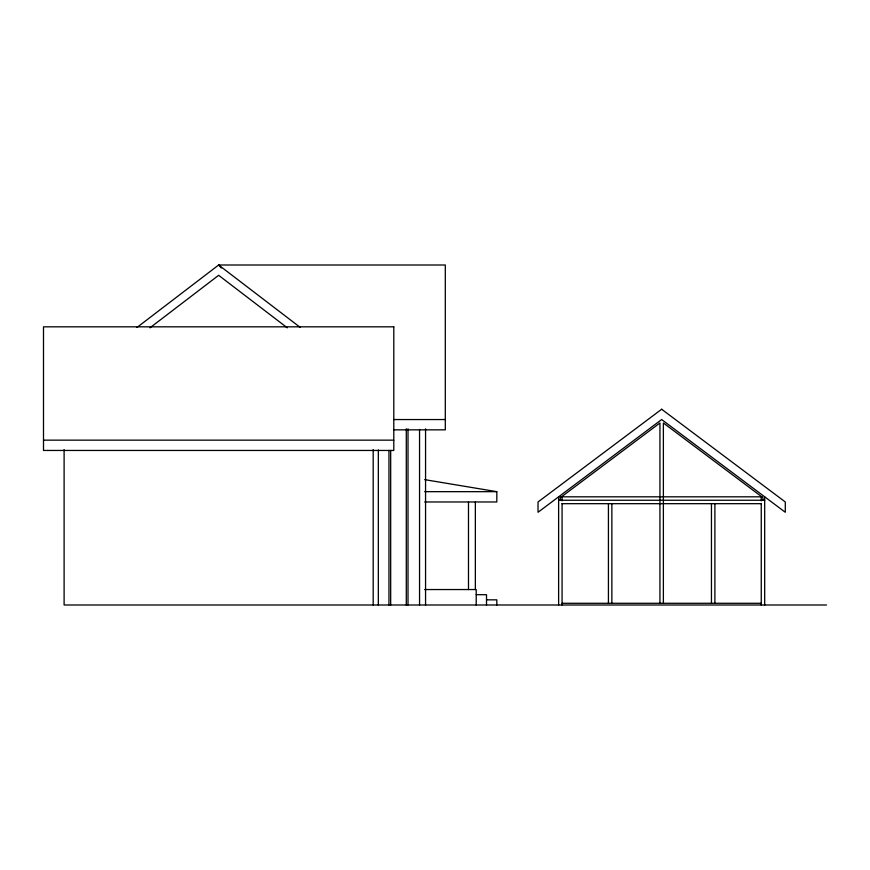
<?xml version="1.0" encoding="UTF-8"?>
<svg xmlns="http://www.w3.org/2000/svg" width="870" height="870" viewBox="0 0 870 870"><rect width="100%" height="100%" fill="white"/><g stroke="black" fill="none" stroke-linecap="round" stroke-linejoin="round"><path stroke-width="1.3" d="M136.981 327.457L218.642 265.002L445.299 265.002L445.299 429.845L393.729 429.845M149.955 327.838L218.642 275.311L287.328 327.838M560.345 497.673L659.938 422.983L659.938 603.28M393.729 419.547L445.299 419.547M43.5 440.155L393.795 440.155M424.701 491.67L496.813 491.67L496.813 501.968L424.701 501.968M761.968 496.813L560.345 496.813L560.345 500.25M558.627 500.25L764.686 500.25M562.063 503.686L761.25 503.686M424.701 589.545L476.205 589.545L476.205 604.998M476.205 594.688L486.515 594.688L486.515 604.998M486.515 599.843L496.813 599.843L496.813 604.998M562.063 603.28L761.25 603.28M826.5 604.998L64.108 604.998L64.108 449.605M424.701 479.642L496.813 491.67M300.302 327.457L218.642 265.002L221.393 268.003M764.686 496.813L764.686 604.998M762.968 500.25L762.968 497.673L663.375 422.983L663.375 603.28M761.25 496.813L761.25 500.87M761.25 503.578L761.25 604.998M714.89 503.686L714.89 603.28M711.453 503.686L711.453 603.28M611.86 503.686L611.86 603.28M608.424 503.686L608.424 603.28M562.063 496.813L562.063 500.87M562.063 503.578L562.063 604.998M558.627 496.813L558.627 604.998M475.357 501.968L475.357 589.545M468.484 501.968L468.484 589.545M425.56 428.769L425.56 604.998M419.547 429.475L419.547 604.998M408.008 428.769L408.008 604.998M406.29 428.769L406.29 604.998M390.673 450.453L390.673 604.998M388.955 450.453L388.955 604.998M378.33 449.91L378.33 604.998M373.187 449.605L373.187 604.998M661.657 409.248L538.03 501.968L538.03 512.267L661.657 419.547L785.295 512.267L785.295 501.968L661.657 409.248M393.795 326.826L43.5 326.826L43.5 450.453L393.795 450.453L393.795 326.826"/></g></svg>
